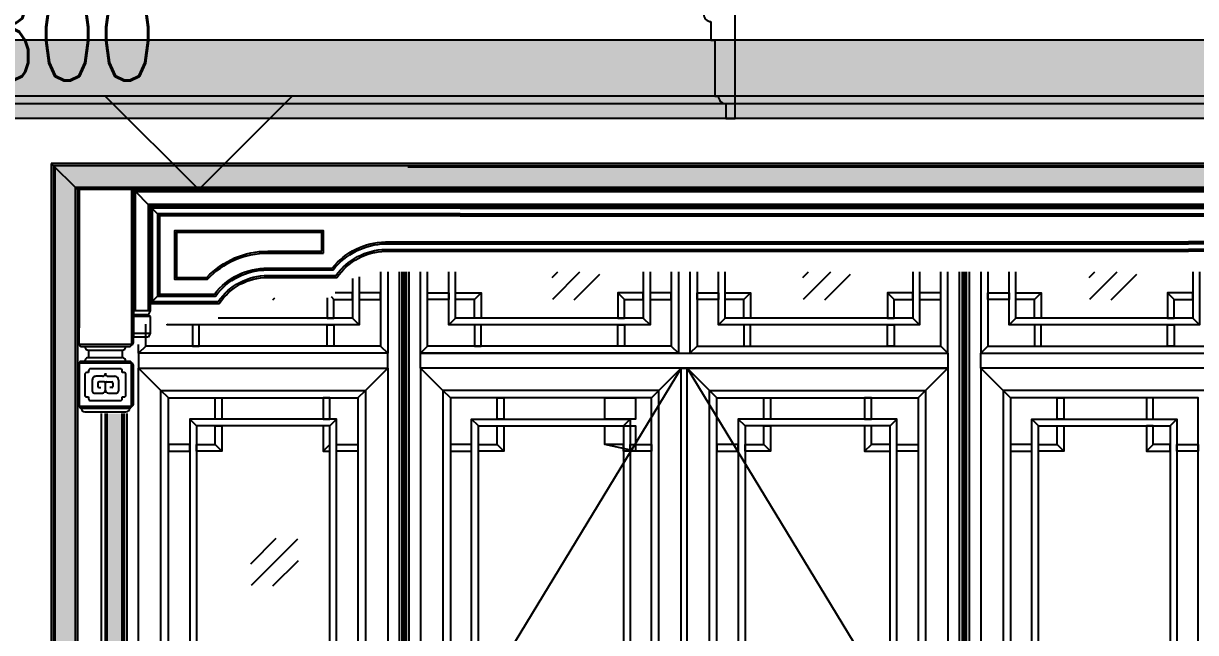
# Model space of a CAD drawing. Extents: x 296441 to 853063, y 459050 to 1117990.
# Drawn here: x 611154 to 614293, y 1084532 to 1086163 of the extents above; entities that cross this region are included whole.
import ezdxf
from ezdxf.xclip import XClip

# ---------------------------------------------------------------- set-up
doc = ezdxf.new("R2010")
doc.units = 0
doc.header["$LTSCALE"] = 1000
doc.header["$XCLIPFRAME"] = 0
for name, pattern in [('CENTER-1', [10, 6.25, -1.25, 1.25, -1.25]), ('CENTER2', [28.574999999999996, 19.05, -3.174999999999999, 3.174999999999999, -3.174999999999999]), ('DASH', [0.35, 0.25, -0.1]), ('G-ELEV-S$0$HIDDEN2', [4.762499999999999, 3.175, -1.5875]), ('G-ELEV-S$0$LPM310295$0$HIDDEN2', [4.762499999999999, 3.175, -1.5875])]:
    doc.linetypes.add(name, pattern=pattern)
for name, color, linetype in [('1.5铝板', 3, 'Continuous'), ('95', 95, 'Continuous'), ('A_ABOVE', 21, 'DASH'), ('G-ELEV-S$0$A-ELEV-HDDN', 161, 'G-ELEV-S$0$HIDDEN2'), ('G-ELEV-S$0$A-ELEV-HEVY', 2, 'Continuous'), ('G-ELEV-S$0$A-ELEV-MEDM', 4, 'Continuous'), ('G-ELEV-S$0$A-ELEV-MEDM-HEVY', 2, 'Continuous'), ('G-ELEV-S$0$A-ELEV-THIN', 144, 'Continuous'), ('G-ELEV-S$0$A-ELEV-THIN-GRAY', 252, 'Continuous'), ('G-ELEV-S$0$A-ELEV-XTHIN', 5, 'Continuous'), ('G-ELEV-S$0$B-ELEV-N-RF3$0$A-ELEV-XTHIN', 5, 'Continuous'), ('G-ELEV-S$0$LPM310295$0$A-ELEV-HDDN', 161, 'G-ELEV-S$0$LPM310295$0$HIDDEN2'), ('G-ELEV-S$0$LPM310295$0$A-ELEV-HEVY', 2, 'Continuous'), ('G-ELEV-S$0$LPM310295$0$A-ELEV-MEDM', 4, 'Continuous'), ('G-ELEV-S$0$LPM310295$0$A-ELEV-THIN', 145, 'Continuous'), ('G-ELEV-S$0$LPM7729$0$A-ELEV-XTHIN', 5, 'Continuous'), ('G-ELEV-S-TEXT$0$A-ANNO-LEVL', 3, 'Continuous'), ('G-ELEV-S-TEXT$0$A-ANNO-LEVL-TEXT', 255, 'Continuous'), ('G-XREF', 2, 'Continuous'), ('ZT0_默认图层-----PM、LM、DY、JD', 7, 'Continuous'), ('ZT1_通用--填充---PM、LM、DY、JD', 8, 'Continuous'), ('ZT3_面板--石材板-PM、LM、DY、JD', 45, 'Continuous'), ('主框线', 4, 'Continuous'), ('副框内口线', 6, 'Continuous'), ('花格栅', 6, 'Continuous'), ('铝合金花格条', 5, 'Continuous')]:
    doc.layers.add(name, color=color, linetype=linetype)
doc.styles.add('G-ELEV-S-TEXT$0$GOA_01_thin_0.75', font='romans.shx', dxfattribs={"width": 0.75, "bigfont": 'hzdx.shx'})

# ---------------------------------------------------------------- blocks, each defined once
blk = doc.blocks.new('单层玻璃')
at = {"layer": '95'}
for p, q in [((-1.216571543132886, -0.08520069334190339), (0.08520069322548807, 1.216571543191094)), ((-1.183139254106209, -1.183139254106209), (1.183139254106209, 1.183139254106209)), ((-0.08520069322548807, -1.216571543249302), (1.216571543132886, 0.08520069334190339))]:
    blk.add_line(p, q, dxfattribs=at)
blk = doc.blocks.new('20200326163330')
at = {"color": 8}
for p, q in [((1436.999996096594, -418.9997000708245, 2.318144565194302e-09), (1455.999986088253, -437.9996970007196, 2.318144565194302e-09)), ((1563.000013101147, -418.9996955534443, 2.318144565194302e-09), (1544.000018592342, -437.9996970007196, 2.318144565194302e-09)), ((2215.500008383882, -418.9996420498937), (2234.499999998719, -437.9996406026185)), ((2284.499991613207, -418.9996420498937), (2265.49999999837, -437.9996406026185)), ((2936.999975143, -418.9996955534443, 2.318144565194302e-09), (2955.999969651923, -437.9996970007196, 2.318144565194302e-09)), ((3063.000003900495, -418.9997000708245, 2.318144565194302e-09), (3044.000013908837, -437.9996970007196, 2.318144565194302e-09)), ((3691.9999850936, -418.999809791334), (3710.999981225585, -437.9998128614388)), ((1396.252182214637, -537.7474963671993, 2.318144565194302e-09), (1455.999988098512, -477.9996704552323, 2.318144565194302e-09)), ((1603.747806211817, -537.747519710334, 2.318144565194302e-09), (1544.000000328175, -477.9996937983669, 2.318144565194302e-09)), ((2182.252213025116, -537.7475131752435), (2242.000000429922, -477.9996880539693)), ((2317.74778697209, -537.7475131752435), (2257.999999567284, -477.9996880539693)), ((2896.252173550311, -537.7475101787131, 2.318144565194302e-09), (2955.999979434186, -477.9996842665132, 2.318144565194302e-09)), ((3103.747817782452, -537.7474963671993, 2.318144565194302e-09), (3044.000011898694, -477.9996704552323, 2.318144565194302e-09)), ((3651.252206466044, -537.7476191932801, 2.318144509683151e-09), (3710.999993870966, -477.9997940720059, 2.318144509683151e-09)), ((1376.200006737141, -557.7996714513283, 2.318144565194302e-09), (1396.25218182127, -537.7474967606831, 2.318144565194302e-09)), ((1623.799981295946, -557.799694401212, 2.318144565194302e-09), (1603.747806211817, -537.747519710334, 2.318144565194302e-09)), ((2162.200037940987, -557.7996848693583), (2182.252213025116, -537.7475131752435)), ((2337.799962056219, -557.7996848693583), (2317.74778697209, -537.7475131752435)), ((2876.199998466182, -557.7996848693583, 2.318144565194302e-09), (2896.252173550311, -537.7475101787131, 2.318144565194302e-09)), ((3123.799993259949, -557.7996714513283, 2.318144565194302e-09), (3103.74781817582, -537.7474967606831, 2.318144565194302e-09)), ((3631.200031775399, -557.7997912806459, 2.318144509683151e-09), (3651.252206859528, -537.7476195867639, 2.318144509683151e-09))]:
    blk.add_line(p, q, dxfattribs=at)
for p, q in [((2242.000004217494, -477.9996842662804), (1544.000002339017, -1627.499854874332, 2.318144565194302e-09)), ((2257.999999567284, -477.9996915780939), (2242.000000429922, -477.9996842662804)), ((2257.999995779595, -477.9996842662804), (2955.999977423344, -1627.499845342478, 2.318144565194302e-09))]:
    blk.add_line(p, q)
for points in [[(1487.000000000698, -2792.0000301213), (1512.999999999884, -2792.0000301213), (1512.999999999767, -8.00000309990719), (1487.000000000582, -8.00000309990719)], [(3012.999999996624, -2792.0000301213), (2986.999999997439, -2792.0000301213), (2986.999999997322, -8.00000309990719), (3012.999999996508, -8.00000309990719)], [(794.000002338551, -437.9998083533719), (794.000002338551, -477.9997833422385), (1455.99998608802, -477.9996674815193), (1455.99998608802, -437.9996924926527)], [(1544.000000328175, -437.9998083536047), (1544.000002339366, -477.9997833424713), (2955.99998608476, -477.9996674815193), (2955.99998608476, -437.9996924926527)], [(3710.999997658539, -437.9998083536047), (3710.999997658539, -477.9997833424713), (3044.000013908953, -477.9996674815193), (3044.000013908953, -437.9996924926527)], [(1455.999986088136, -2776.999946504366), (794.0000061270548, -2777.000066333683), (794.0000061261235, -477.9997902840842), (1455.999986087205, -477.9996704552323)], [(1544.000002338551, -2777.000015950762), (2242.00000042899, -2777.000006419141), (2242.000000429922, -477.9996842662804), (1544.000002339366, -477.9996937983669)], [(2955.999977423809, -2777.000006419141), (2257.999999568216, -2777.000006419141), (2257.999999567284, -477.9996842662804), (2955.999977422762, -477.9996842665132)], [(3044.000013909186, -2776.999946504366), (3710.999993870151, -2777.000066333916), (3710.999993870966, -477.999790284317), (3044.000013909885, -477.9996704552323)]]:
    blk.add_lwpolyline(points, close=True)
at = {"color": 2, "ltscale": 250}
for points in [[(1376.200024803751, -2301.947837814922), (873.7999862883007, -2301.947957644006), (873.7999682216905, -557.799791280413), (1376.200006737141, -557.7996714513283)], [(1623.799963622936, -2301.947907261318), (2162.200020267861, -2301.947897729464), (2162.200037940987, -557.7996848693583), (1623.799981295946, -557.799694401212)], [(2876.200016139424, -2301.947897729464), (2337.799979729461, -2301.947897729464), (2337.799962056219, -557.7996848693583), (2876.199998466182, -557.7996848693583)], [(3123.799975193455, -2301.947837814922), (3631.200013708905, -2301.947957644239), (3631.200031775399, -557.7997912806459), (3123.799993259949, -557.7996714513283)]]:
    blk.add_lwpolyline(points, close=True, dxfattribs=at)
at = {"layer": '1.5铝板', "ltscale": 250}
for points in [[(1456.000007999712, -437.9996970007196), (794.0000187713886, -437.999812861206), (793.9999968596967, -39.00011519272812), (1455.99998608802, -38.99999933200888)], [(1437.000006956398, -418.9997000708245), (813.0000177280745, -418.9998097911011), (812.9999979032436, -58.00011212262325), (1436.999987131567, -58.00000240234658)], [(2234.500021910178, -437.9996406026185), (1544.000018592342, -437.9996970007196), (1543.99999668065, -38.99999933200888), (2234.499999998487, -38.99994293414056)], [(2215.500020866864, -418.9996420498937), (1563.000017548795, -418.9996955534443), (1562.999997723964, -57.99999788496643), (2215.500001042034, -57.99994438118301)], [(2265.499978086795, -437.9996406026185), (2955.999969651923, -437.9996970007196), (2955.999991563614, -38.99999933200888), (2265.499999998487, -38.99994293414056)], [(2284.499979130342, -418.9996420498937), (2936.999970695353, -418.9996955534443), (2936.999990520184, -57.99999788496643), (2284.499998955172, -57.99994438118301)], [(3043.999991997262, -437.9996970007196), (3710.999981225585, -437.9998128614388), (3711.000003137277, -39.00011519296095), (3044.000013908953, -38.99999933200888)], [(3062.999993040808, -418.9997000708245), (3691.999982269015, -418.999809791334), (3692.000002093962, -58.00011212285608), (3063.000012865639, -58.00000240234658)]]:
    blk.add_lwpolyline(points, close=True, dxfattribs=at)
at = {"layer": 'A_ABOVE', "color": 3, "linetype": 'CENTER2', "ltscale": 10, "const_width": 16}
for points in [[(1499.999999998719, -7.999999105930328), (1500.000000000116, -2792.0000301213)], [(2999.99999999837, -7.999999105930328), (2999.99999999709, -2792.0000301213)]]:
    blk.add_lwpolyline(points, dxfattribs=at)
at = {"layer": 'ZT0_默认图层-----PM、LM、DY、JD', "ltscale": 1000}
blk.add_lwpolyline([(3749.999999999069, -2800), (-9.313225746154785e-10, -2800), (-9.313225746154785e-10, 0), (3749.999999999069, 0)], close=True, dxfattribs=at)
at = {"layer": '主框线'}
for points in [[(1486.999999999884, -2792.0000301213), (762.9999999980209, -2791.999999999767), (762.9999999989523, -7.999972978373989), (1487.000000000582, -8.00000309990719)], [(2986.999999996624, -2792.0000301213), (1512.999999998952, -2792), (1512.999999999767, -7.99997297860682), (2986.999999997322, -8.00000309990719)], [(3012.999999997439, -2792.0000301213), (3741.999999999069, -2792), (3741.999999998137, -7.99997297860682), (3012.999999996508, -8.00000309990719)]]:
    blk.add_lwpolyline(points, close=True, dxfattribs=at)
at = {"layer": '副框内口线', "linetype": 'CENTER-1', "ltscale": 40}
for points in [[(1495.000011093798, -2800.000030273572), (754.9999999980209, -2799.999999999767), (754.9999999989523, 2.328306436538696e-10), (1495.000011094613, -3.252178430557251e-06)], [(2995.000011090538, -2800.000030273572), (1504.999999998952, -2800), (1504.999999999767, 0), (2995.000011091353, -3.252178430557251e-06)], [(3004.999988903408, -2800.000030273572), (3749.999999999069, -2800), (3749.999999998137, 0), (3004.999988902477, -3.252178430557251e-06)]]:
    blk.add_lwpolyline(points, close=True, dxfattribs=at)
at = {"layer": '花格栅', "color": 6, "ltscale": 250}
for points in [[(1396.25219988788, -2322.00001289905), (853.7478112041717, -2322.000132728135), (853.7477931375615, -537.7476161962841), (1396.25218182127, -537.7474963671993)], [(1603.747788538807, -2322.000082345447), (2182.25219535199, -2322.000072813593), (2182.252213025116, -537.7475097852293), (1603.747806211817, -537.7475193170831)], [(2896.252191223553, -2322.000072813593), (2317.747804645333, -2322.000072813593), (2317.74778697209, -537.7475097852293), (2896.252173550311, -537.7475097852293)], [(3103.747800109326, -2322.00001289905), (3651.252188793034, -2322.000132728368), (3651.252206859528, -537.7476161965169), (3103.74781817582, -537.7474963671993)]]:
    blk.add_lwpolyline(points, close=True, dxfattribs=at)
at = {"layer": '铝合金花格条'}
for points in [[(870.0000047677895, -115.0000520378817), (870.0001245972235, -362.0827045622282), (1380.00011382543, -362.0826737803873), (1379.999993996113, -115.0000212560408)], [(1620.000004588743, -115.0000078300945), (1620.00012441806, -362.0826603546739), (2158.500127735897, -362.0826282820199), (2158.500007906579, -114.9999757576734)], [(2341.499992090627, -115.000113182934), (2341.500111920061, -362.0827657072805), (2880.000103484956, -362.0827616469469), (2879.999983655638, -115.0001091226004)], [(3120.000006001093, -115.0001586813014), (3120.000125830527, -362.0828112056479), (3635.000115058734, -362.082805854734), (3634.9999952293, -115.0001533303875)], [(888.0000047677895, -133.0000520378817), (888.0001245972235, -344.0827045622282), (1362.00011382543, -344.0826737803873), (1361.999993996113, -133.0000212560408)], [(1638.000004588743, -133.0000078300945), (1638.00012441806, -344.0826603546739), (2140.500127735897, -344.0826282820199), (2140.500007906579, -132.9999757576734)], [(2359.499992090627, -133.000113182934), (2359.500111920061, -344.0827657072805), (2862.000103484956, -344.0827616469469), (2861.999983655638, -133.0001091226004)], [(3138.000006001093, -133.0001586813014), (3138.000125830527, -344.0828112056479), (3617.000115058734, -344.082805854734), (3616.9999952293, -133.0001533303875)], [(1437.00011382543, -294.0826737813186), (1437.00011382543, -276.0826737813186), (1380.00011382543, -276.0826737813186), (1380.00011382543, -294.0826737813186)], [(1563.00012441806, -294.0826603556052), (1563.00012441806, -276.0826603556052), (1620.00012441806, -276.0826603556052), (1620.00012441806, -294.0826603556052)], [(2215.500127735897, -294.0826282829512), (2215.500127735897, -276.0826282829512), (2158.500127735897, -276.0826282829512), (2158.500127735897, -294.0826282829512)], [(2284.500111920061, -294.0827657082118), (2284.500111920061, -276.0827657082118), (2341.500111920061, -276.0827657082118), (2341.500111920061, -294.0827657082118)], [(2937.000103484956, -294.0827616478782), (2937.000103484956, -276.0827616478782), (2880.000103484956, -276.0827616478782), (2880.000103484956, -294.0827616478782)], [(3063.000125830527, -294.0828112065792), (3063.000125830527, -276.0828112065792), (3120.000125830527, -276.0828112065792), (3120.000125830527, -294.0828112065792)], [(938.0001245944295, -419.0827045664191), (956.0001245944295, -419.0827045673504), (956.0001245972235, -362.0827045673504), (938.0001245972235, -362.0827045664191)], [(1312.000113828224, -419.0826737845782), (1294.000113828224, -419.0826737855095), (1294.00011382543, -362.0826737855095), (1312.00011382543, -362.0826737845782)], [(1688.000124415266, -419.0826603588648), (1706.000124415266, -419.0826603597961), (1706.00012441806, -362.0826603597961), (1688.00012441806, -362.0826603588648)], [(2090.500127738691, -419.0826282862108), (2072.500127738691, -419.0826282871421), (2072.500127735897, -362.0826282871421), (2090.500127735897, -362.0826282862108)], [(2409.500111917267, -419.0827657114714), (2427.500111917267, -419.0827657124028), (2427.500111920061, -362.0827657124028), (2409.500111920061, -362.0827657114714)], [(2812.00010348775, -419.0827616511378), (2794.00010348775, -419.0827616520692), (2794.000103484956, -362.0827616520692), (2812.000103484956, -362.0827616511378)], [(3188.000125827733, -419.0828112098388), (3206.000125827733, -419.0828112107702), (3206.000125830527, -362.0828112107702), (3188.000125830527, -362.0828112098388)], [(3567.000115061528, -419.082805858925), (3549.000115061528, -419.0828058598563), (3549.000115058734, -362.0828058598563), (3567.000115058734, -362.082805858925)], [(993.7999682249501, -557.799791280413), (1011.79996822495, -557.799791280413), (1011.79996822495, -614.799791280413), (993.7999682249501, -614.799791280413)], [(1251.200006733416, -557.7996714513283), (1233.200006733416, -557.7996714513283), (1233.200006733416, -614.7996714513283), (1251.200006733416, -614.7996714513283)], [(1748.799981299671, -557.799694401212), (1766.799981299671, -557.799694401212), (1766.799981299671, -614.799694401212), (1748.799981299671, -614.799694401212)], [(2037.200037937728, -557.7996848693583), (2019.200037937728, -557.7996848693583), (2019.200037937728, -614.7996848693583), (2037.200037937728, -614.7996848693583)], [(2462.799962059478, -557.7996848693583), (2380.799956185743, -557.7996848693583), (2380.799956185743, -614.7996848693583), (2462.799962059478, -614.7996848693583)], [(2751.199998462456, -557.7996848693583), (2733.199998462456, -557.7996848693583), (2733.199998462456, -614.7996848693583), (2751.199998462456, -614.7996848693583)], [(3198.799993268331, -557.7996714513283), (3216.799993268331, -557.7996714513283), (3216.799993268331, -614.7996714513283), (3198.799993268331, -614.7996714513283)], [(3506.200031772139, -557.7997912806459), (3488.200031772139, -557.7997912806459), (3488.200031772139, -614.7997912806459), (3506.200031772139, -614.7997912806459)], [(930.7999862915603, -2244.947957644006), (1319.200024799095, -2244.947837814922), (1319.200006732484, -614.7996714513283), (930.7999682249501, -614.799791280413)], [(2105.200020264601, -2244.947897729464), (1680.799963627593, -2244.947907261318), (1680.799981300603, -614.799694401212), (2105.200037937728, -614.7996848693583)], [(2394.799979732721, -2244.947897729464), (2819.200016134768, -2244.947897729464), (2819.199998461525, -614.7996848693583), (2394.799962059478, -614.7996848693583)], [(3574.200013705646, -2244.947957644239), (3180.799975198111, -2244.947837814922), (3180.799993264605, -614.7996714513283), (3574.200031772139, -614.7997912806459)], [(948.7999862915603, -2226.947957644006), (1301.200024799095, -2226.947837814922), (1301.200006732484, -632.7996714513283), (948.7999682249501, -632.799791280413)], [(2087.200020264601, -2226.947897729464), (1698.799963627593, -2226.947907261318), (1698.799981300603, -632.799694401212), (2087.200037937728, -632.7996848693583)], [(2412.799979732721, -2226.947897729464), (2801.200016134768, -2226.947897729464), (2801.199998461525, -632.7996848693583), (2412.799962059478, -632.7996848693583)], [(3556.200013705646, -2226.947957644239), (3198.799975198111, -2226.947837814922), (3198.799993264605, -632.7996714513283), (3556.200031772139, -632.7997912806459)], [(873.7999682216905, -682.7997912776191), (873.7999682207592, -700.7997912776191), (930.7999682207592, -700.799791280413), (930.7999682216905, -682.799791280413)], [(1376.200006736675, -682.7996714485344), (1376.200006737607, -700.7996714485344), (1319.200006737607, -700.7996714513283), (1319.200006736675, -682.7996714513283)], [(1623.799981296412, -682.7996943984181), (1623.79998129548, -700.7996943984181), (1680.79998129548, -700.799694401212), (1680.799981296412, -682.799694401212)], [(2162.200037940987, -682.7996848665643), (2162.200037941919, -700.7996848665643), (2105.200037941919, -700.7996848693583), (2105.200037940987, -682.7996848693583)], [(2337.799962056219, -682.7996848665643), (2337.799962055287, -700.7996848665643), (2394.799962055287, -700.7996848693583), (2394.799962056219, -682.7996848693583)], [(2876.199998465716, -682.7996848665643), (2876.199998466647, -700.7996848665643), (2819.199998466647, -700.7996848693583), (2819.199998465716, -682.7996848693583)], [(3123.799993260414, -682.7996714485344), (3123.799993259483, -700.7996714485344), (3180.799993259483, -700.7996714513283), (3180.799993260414, -682.7996714513283)], [(3631.200031775399, -682.7997912778519), (3631.20003177633, -700.7997912778519), (3574.20003177633, -700.7997912806459), (3574.200031775399, -682.7997912806459)]]:
    blk.add_lwpolyline(points, close=True, dxfattribs=at)
for points, elevation in [([(956.0001245974563, -276.0827045631595), (938.0001245972235, -294.0827045631595), (888.0001245972235, -294.0827045631595), (888.0001245972235, -276.0827045631595), (956.0001245972235, -276.0827045631595), (956.0001245972235, -344.0827045631595), (938.0001245972235, -344.0827045631595), (938.0001245972235, -294.0827045631595)], 3.050630934253729e-05), ([(1294.000113825197, -276.0826737813186), (1312.00011382543, -294.0826737813186), (1362.00011382543, -294.0826737813186), (1362.00011382543, -276.0826737813186), (1294.00011382543, -276.0826737813186), (1294.00011382543, -344.0826737813186), (1312.00011382543, -344.0826737813186), (1312.00011382543, -294.0826737813186)], 3.050862748710248e-05), ([(1706.000124418293, -276.0826603556052), (1688.00012441806, -294.0826603556052), (1638.00012441806, -294.0826603556052), (1638.00012441806, -276.0826603556052), (1706.00012441806, -276.0826603556052), (1706.00012441806, -344.0826603556052), (1688.00012441806, -344.0826603556052), (1688.00012441806, -294.0826603556052)], 3.050862748710248e-05), ([(2072.500127735664, -276.0826282829512), (2090.500127735897, -294.0826282829512), (2140.500127735897, -294.0826282829512), (2140.500127735897, -276.0826282829512), (2072.500127735897, -276.0826282829512), (2072.500127735897, -344.0826282829512), (2090.500127735897, -344.0826282829512), (2090.500127735897, -294.0826282829512)], 3.050630934253729e-05), ([(2427.500111920293, -276.0827657082118), (2409.500111920061, -294.0827657082118), (2359.500111920061, -294.0827657082118), (2359.500111920061, -276.0827657082118), (2427.500111920061, -276.0827657082118), (2427.500111920061, -344.0827657082118), (2409.500111920061, -344.0827657082118), (2409.500111920061, -294.0827657082118)], 3.050630934253729e-05), ([(2794.000103484723, -276.0827616478782), (2812.000103484956, -294.0827616478782), (2862.000103484956, -294.0827616478782), (2862.000103484956, -276.0827616478782), (2794.000103484956, -276.0827616478782), (2794.000103484956, -344.0827616478782), (2812.000103484956, -344.0827616478782), (2812.000103484956, -294.0827616478782)], 3.050862748710248e-05), ([(3206.00012583076, -276.0828112065792), (3188.000125830527, -294.0828112065792), (3138.000125830527, -294.0828112065792), (3138.000125830527, -276.0828112065792), (3206.000125830527, -276.0828112065792), (3206.000125830527, -344.0828112065792), (3188.000125830527, -344.0828112065792), (3188.000125830527, -294.0828112065792)], 3.050862748710248e-05), ([(888.0001245972235, -344.0827045622282), (870.0001245972235, -362.0827045622282)], 3.050630934253729e-05), ([(1362.00011382543, -344.0826737803873), (1380.00011382543, -362.0826737803873)], 3.050862748710248e-05), ([(1638.00012441806, -344.0826603546739), (1620.00012441806, -362.0826603546739)], 3.050862748710248e-05), ([(2140.500127735897, -344.0826282820199), (2158.500127735897, -362.0826282820199)], 3.050630934253729e-05), ([(2359.500111920061, -344.0827657072805), (2341.500111920061, -362.0827657072805)], 3.050630934253729e-05), ([(2862.000103484956, -344.0827616469469), (2880.000103484956, -362.0827616469469)], 3.050862748710248e-05), ([(3138.000125830527, -344.0828112056479), (3120.000125830527, -362.0828112056479)], 3.050862748710248e-05), ([(3617.000115058734, -344.082805854734), (3635.000115058734, -362.082805854734)], 3.050630934253729e-05), ([(948.7999682249501, -632.799791280413), (930.7999682249501, -614.799791280413)], 3.088693069580595e-05), ([(1301.200006732484, -632.7996714513283), (1319.200006732484, -614.7996714513283)], 3.050862748710248e-05), ([(1698.799981300603, -632.799694401212), (1680.799981300603, -614.799694401212)], 3.050862748710248e-05), ([(2087.200037937728, -632.7996848693583), (2105.200037937728, -614.7996848693583)], 3.088461255129626e-05), ([(2412.799962059478, -632.7996848693583), (2394.799962059478, -614.7996848693583)], 3.088461255129626e-05), ([(2801.199998461525, -632.7996848693583), (2819.199998461525, -614.7996848693583)], 3.050862748710248e-05), ([(3198.799993264605, -632.7996714513283), (3180.799993264605, -614.7996714513283)], 3.050862748710248e-05), ([(3556.200031772139, -632.7997912806459), (3574.200031772139, -614.7997912806459)], 3.088693069580595e-05), ([(1011.79996822495, -700.7997912808787), (993.7999682249501, -682.799791280413), (993.7999682249501, -632.799791280413), (1011.79996822495, -632.799791280413), (1011.79996822495, -700.799791280413), (948.7999682249501, -700.799791280413), (948.7999682249501, -682.799791280413), (993.7999682249501, -682.799791280413)], 3.088693069580595e-05), ([(1233.200006733416, -700.7996714515612), (1251.200006733416, -682.7996714513283), (1251.200006733416, -632.7996714513283), (1233.200006733416, -632.7996714513283), (1233.200006733416, -700.7996714513283), (1301.200006733416, -700.7996714513283), (1301.200006733416, -682.7996714513283), (1251.200006733416, -682.7996714513283)], 3.050862748710248e-05), ([(1766.799981299671, -700.799694401212), (1748.799981299671, -682.799694401212), (1748.799981299671, -632.799694401212), (1766.799981299671, -632.799694401212), (1766.799981299671, -700.799694401212), (1698.799981299671, -700.799694401212), (1698.799981299671, -682.799694401212), (1748.799981299671, -682.799694401212)], 3.050862748710248e-05), ([(2019.200037937728, -700.7996848695911), (2037.200037937728, -682.7996848693583), (2037.200037937728, -632.7996848693583), (2019.200037937728, -632.7996848693583), (2019.200037937728, -700.7996848693583), (2087.200037937728, -700.7996848693583), (2087.200037937728, -682.7996848693583), (2037.200037937728, -682.7996848693583)], 3.088461255129626e-05), ([(2380.799956185743, -700.7996848695911), (2462.799962059478, -682.7996848693583), (2462.799962059478, -632.7996848693583), (2380.799956185743, -632.7996848693583), (2380.799956185743, -700.7996848693583), (2412.799962059478, -700.7996848693583), (2412.799962059478, -682.7996848693583), (2462.799962059478, -682.7996848693583)], 3.088461255129626e-05), ([(2733.199998462456, -700.7996848695911), (2751.199998462456, -682.7996848693583), (2751.199998462456, -632.7996848693583), (2733.199998462456, -632.7996848693583), (2733.199998462456, -700.7996848693583), (2801.199998462456, -700.7996848693583), (2801.199998462456, -682.7996848693583), (2751.199998462456, -682.7996848693583)], 3.050862748710248e-05), ([(3216.799993268331, -700.7996714515612), (3198.799993268331, -682.7996714513283), (3198.799993268331, -632.7996714513283), (3216.799993268331, -632.7996714513283), (3216.799993268331, -700.7996714513283), (3198.799993263674, -700.7996714513283), (3198.799993263674, -682.7996714513283), (3198.799993268331, -682.7996714513283)], 3.050630934253729e-05), ([(3488.200031772139, -700.7997912811115), (3506.200031772139, -682.7997912806459), (3506.200031772139, -632.7997912806459), (3488.200031772139, -632.7997912806459), (3488.200031772139, -700.7997912806459), (3556.200031772139, -700.7997912806459), (3556.200031772139, -682.7997912806459), (3506.200031772139, -682.7997912806459)], 3.088693069580595e-05)]:
    blk.add_lwpolyline(points, dxfattribs=dict(at, elevation=elevation))
at = {"xscale": -52.5, "yscale": 52.5, "zscale": 52.5}
for p in [(1101.822425145074, -230.9758062353358, -3.783032087034677e-07), (1868.572434945498, -230.9758062353358, -3.80621353268662e-07), (2540.072410699329, -230.9758062353358, -3.80621353268662e-07), (3346.822426378145, -230.9758062353358, -3.80621353268662e-07), (3346.822426378261, -997.4986479114741, -3.80621353268662e-07)]:
    blk.add_blockref('单层玻璃', p, dxfattribs=at)
blk = doc.blocks.new('G-ELEV-S$0$11400-S-1F')
at = {"layer": 'ZT1_通用--填充---PM、LM、DY、JD', "ltscale": 1000}
h = blk.add_hatch(dxfattribs=at)
h.set_pattern_fill('混凝土', color=256, scale=10)
h.set_pattern_definition([(49.99999999999999, (611373.4799882314, 1024000.238499542), (71.72601826007535, -6.275213498259511), [7.5, -82.5]), (355, (611373.4799882314, 1024000.238499542), (-13.8751333613, 75.21921337000119), [6, -66]), (100.4514, (611379.4571562314, 1023999.715565542), (57.85093817140216, 68.94395420609536), [6.374019000000001, -70.1142112]), (46.18420000000002, (611373.4799882314, 1024020.238499542), (106.7241048625644, -16.55190143290181), [11.25, -123.75]), (96.6356, (611382.3736627315, 1024018.859168842), (93.46627055487033, 97.41178709004417), [9.561028799999999, -105.1713]), (351.1842, (611373.4799882314, 1024020.238499542), (93.46619451336272, 97.41186009253246), [9, -99]), (21, (611383.4799882314, 1024015.238499542), (59.69070521184616, -40.26188906653388), [7.5, -82.5]), (326.0000000000001, (611383.4799882314, 1024015.238499542), (24.33153319215817, 72.5150045046853), [6, -66]), (71.4514, (611388.4542115314, 1024011.883338942), (84.02226285814899, 32.25304967099524), [6.374019000000001, -70.1142112]), (37.50000000000001, (611373.4799882314, 1024000.238499542), (1.215985531729067, 33.28938538313115), [0, -65.19999999999999, 0, -67, 0, -66.25]), (7.499999999999999, (611373.4799882314, 1024000.238499542), (26.30695374421486, 39.44117118823603), [0, -38.2, 0, -63.7, 0, -25.25]), (327.5, (611351.1799882314, 1024000.238499542), (53.3822436172409, -2.255487173437976), [0, -25, 0, -78, 0, -103.5]), (317.5, (611341.1799882314, 1024000.238499542), (58.31861693423862, 10.01049823323177), [0, -32.5, 0, -51.8, 0, -73.5])])
edge = h.paths.add_edge_path()
edge.add_line((6304.999999548192, -6.999354809522629e-06), (6304.999999548309, 2849.999999094754))
edge.add_line((6304.999999548309, 2849.999999094754), (2454.999999548309, 2850.000000992324))
edge.add_line((2454.999999548309, 2850.000000992324), (2454.999999548309, -6.999820470809937e-06))
edge.add_line((2454.999999548309, -6.999820470809937e-06), (2504.999999547377, 0))
edge.add_line((2504.999999547377, 0), (2504.999999548658, 2799.999999126536))
edge.add_line((2504.999999548658, 2799.999999126419), (6254.999999417691, 2799.999999127002))
edge.add_line((6254.999999417691, 2799.999999126885), (6254.999999548658, -1.746229827404022e-09))
edge.add_line((6254.999999548658, -1.629814505577087e-09), (6304.999999548192, 3.492459654808044e-10))
at = {"layer": 'G-ELEV-S$0$LPM310295$0$A-ELEV-HDDN'}
blk.add_lwpolyline([(6314.999999548192, -50.00000699935481), (6314.999999548309, 2860.00000099279), (2444.999999548309, 2860.000000992324), (2444.999999548309, -50.00000699982047)], dxfattribs=at)
at = {"layer": 'G-ELEV-S$0$LPM310295$0$A-ELEV-HEVY'}
blk.add_lwpolyline([(6254.999999548658, 4.656612873077393e-10), (6254.999999548309, 2800.00000099279), (2504.999999548309, 2800.000000992324), (2504.999999547377, 0)], dxfattribs=at)
at = {"layer": 'G-ELEV-S$0$LPM310295$0$A-ELEV-MEDM'}
blk.add_lwpolyline([(6304.999999548192, -6.999354809522629e-06), (6304.999999548309, 2850.00000099279), (2454.999999548309, 2850.000000992324), (2454.999999548309, -6.999820470809937e-06)], dxfattribs=at)
at = {"layer": 'G-ELEV-S$0$LPM310295$0$A-ELEV-THIN'}
for points in [[(6299.999999548192, -6.999354809522629e-06), (6299.999999548309, 2845.00000099279), (2459.999999548309, 2845.000000992324), (2459.999999548309, -6.999820470809937e-06)], [(6259.999999548192, -6.999354809522629e-06), (6259.999999548309, 2805.00000099279), (2499.999999548309, 2805.000000992324), (2499.999999548309, -6.999820470809937e-06)]]:
    blk.add_lwpolyline(points, dxfattribs=at)
at = {"ltscale": 10}
blk.add_blockref('20200326163330', (2504.999999548309, 2799.999999126885), dxfattribs=at)
blk = doc.blocks.new('G-ELEV-S$0$垂花柱1-E')
at = {"layer": 'G-ELEV-S$0$A-ELEV-MEDM'}
for p, q in [((-29.99999999406282, -690.0051878701779), (-29.99999999406282, -710.0051878701779)), ((59.9999999984866, -690.0051878701779), (59.9999999984866, -710.0051878701779)), ((79.9999999984866, -720.0051878701779), (-49.99999999778811, -720.0051878701779)), ((-59.99999999778811, -730.0051878699451), (-59.99999999778811, -835.0051878697122)), ((90.00000000221189, -835.0051878704107), (89.9999999984866, -730.0051878699451)), ((-49.99999999778811, -845.0051878697122), (80.00000000593718, -845.0051878704107))]:
    blk.add_line(p, q, dxfattribs=at)
for points in [[(-59.99999999965075, -580.0051878701779), (-59.99999999965075, -670.004720046767)], [(90.00000000034925, -670.004720046767), (90.00000000034925, -580.0051878701779)], [(-49.99906434782315, -680.0051878701779), (80.06746361660771, -680.0051878701779)]]:
    blk.add_lwpolyline(points, dxfattribs=at)
for centre, radius, start, end in [((-54.99953217187431, -670.004720046185), 5.000467824051157, 180.0000000066701, 270), ((-49.99906434782315, -675.0051878701779), 5.000467824051157, 180.0000000066701, 270), ((-29.99999999406282, -680.0051878701779), 10, 180, 270), ((59.9999999984866, -680.0051878701779), 10, 270, 0), ((79.99906435224693, -675.0051878701779), 5.000467824051157, 270, 359.9999999933299), ((84.99953217629809, -670.004720046185), 5.000467824051157, 270, 359.9999999933299), ((-49.99999999778811, -725.0051878701779), 5, 90, 180), ((-29.99999999406282, -720.0051878701779), 10, 90, 180), ((59.9999999984866, -720.0051878701779), 10, 0, 90), ((79.9999999984866, -725.0051878701779), 5, 0, 90), ((-54.99999999778811, -730.0051878699451), 5, 90, 180), ((84.9999999984866, -730.0051878699451), 5, 0, 90), ((-54.99999999778811, -835.0051878697122), 5, 180, 270), ((-49.99999999778811, -840.0051878697122), 5, 180, 270), ((80.00000000593718, -840.0051878704107), 5, 270, 0), ((85.00000000221189, -835.0051878704107), 5, 270, 0)]:
    blk.add_arc(centre, radius, start, end, dxfattribs=at)
at = {"layer": 'G-ELEV-S$0$A-ELEV-THIN', "ltscale": 0.1}
for p, q in [((-29.99999999406282, -690.0051878701779), (59.9999999984866, -690.0051878701779)), ((-29.99999999406282, -710.0051878701779), (59.9999999984866, -710.0051878701779)), ((-39.99999999778811, -855.0051878699451), (69.99999998731073, -855.0051878699451))]:
    blk.add_line(p, q, dxfattribs=at)
for centre, radius, start, end in [((-39.99999999778811, -845.0051878699451), 10, 180, 270), ((69.99999998731073, -845.0051878699451), 9.999999999999998, 270, 0)]:
    blk.add_arc(centre, radius, start, end, dxfattribs=at)
at = {"layer": 'G-ELEV-S$0$A-ELEV-THIN-GRAY', "color": 8}
for p, q in [((-54.99999999569263, -675.00518784835), (-54.99999999592546, -580.0051878701779)), ((84.99953218339942, -580.0051878701779), (84.99953217629809, -675.0051878701779)), ((84.99953217629809, -675.0051878701779), (-54.99953217187431, -675.005187870207)), ((84.9999999984866, -725.0051878699451), (-54.99999999778811, -725.0051878699451)), ((-54.99999999778811, -725.0051878701779), (-54.99999999778811, -840.0051878697122)), ((-29.99999999778811, -750.0051878704107), (-34.99999999778811, -750.0051878701779)), ((-29.99999999778811, -745.0051878704107), (-29.99999999778811, -750.0051878704107)), ((54.9999999984866, -740.0051878701779), (-24.99999999778811, -740.0051878701779)), ((59.9999999984866, -750.0051878704107), (59.9999999984866, -745.0051878699451)), ((64.9999999984866, -750.0051878701779), (59.9999999984866, -750.0051878704107)), ((85.00000000593718, -840.0051878704107), (84.9999999984866, -725.0051878699451)), ((-39.99999999778811, -755.0051878704107), (-39.99999999778811, -810.0051878699451)), ((-20.00000000523869, -770.0051878706436), (-20.0000000015134, -800.0051878699451)), ((6.999999998486601, -760.0051878699451), (-10.00000000523869, -760.0051878701779)), ((-4.999999997788109, -778.0051878697122), (-4.999999997788109, -784.3324136833544)), ((-4.999999997788109, -784.3324136833544), (-4.999999997788109, -787.0051878697122)), ((11.9999999984866, -775.0051878690138), (-1.999999997788109, -775.0051878706436)), ((15.00000000034925, -797.0052683969552), (15.00000000221189, -778.0051878687809)), ((14.99999999674037, -797.0054170035583), (14.99999999476131, -778.8940767580061)), ((18.00000000221189, -775.0051878690138), (31.9999999984866, -775.0051878704107)), ((22.9999999984866, -760.0051878701779), (40.00000000221189, -760.0051878704107)), ((34.9999999984866, -778.0051878694794), (35.00000000221189, -787.0051878687809)), ((35.00000000221189, -784.3324136833544), (35.00000000221189, -786.1162989807199)), ((50.00000000221189, -770.0051878708764), (49.9999999984866, -800.0051878701779)), ((70.00000000221189, -810.0051878701779), (69.9999999984866, -755.0051878701779)), ((-34.99999999778811, -815.0051878699451), (-29.99999999778811, -815.0051878701779)), ((-29.99999999778811, -815.0051878701779), (-29.99999999778811, -820.0051878699451)), ((-15.0000000015134, -805.0051878697122), (7, -805.0051878694794)), ((-1.999999997788109, -790.0051878697122), (3.158244660473429, -790.0051878697122)), ((23, -805.0051878697413), (44.9999530329369, -805.0051878697122)), ((32.00000000221189, -790.0051878694794), (26.84175534395035, -790.0051878697122)), ((60.00000000221189, -820.0051878701779), (60.00000000221189, -815.0051878704107)), ((60.00000000221189, -815.0051878704107), (65.00000000221189, -815.0051878704107)), ((-54.99999999778811, -840.0051878697122), (85.00000000221189, -840.0051878704107)), ((-24.99999999778811, -825.0051878699451), (55.00000000221189, -825.0051878704107))]:
    blk.add_line(p, q, dxfattribs=at)
for centre, radius, start, end in [((-34.99999999778811, -755.0051878701779), 5, 90, 180), ((-24.99999999778811, -745.0051878701779), 5, 90, 180), ((6.999999998486601, -752.0051878699451), 8, 270, 0), ((22.9999999984866, -752.0051878701779), 8, 180, 270), ((54.9999999984866, -745.0051878701779), 5, 0, 90), ((64.9999999984866, -755.0051878701779), 5, 0, 90), ((-10.00000000523869, -770.0051878701779), 10, 90, 180), ((-1.999999997788109, -778.0051878706436), 3, 90, 179.9999999733196), ((11.9999999984866, -778.0051878690138), 3, 0, 90), ((18.00000000221189, -778.0051878690138), 3, 90, 180), ((31.9999999984866, -778.0051878704107), 3, 0, 90), ((40.00000000221189, -770.0051878704107), 10, 0, 90), ((-34.99999999778811, -810.0051878699451), 5, 180, 270), ((-15.0000000015134, -800.0051878697122), 5, 180, 270), ((-1.999999997788109, -787.0051878697122), 3, 180, 270), ((7, -797.0051878694794), 8, 270, 0), ((23, -797.0051878697122), 8, 180, 270), ((32.00000000221189, -787.0051878694794), 3, 270, 0), ((44.9999999984866, -800.0051878699451), 5, 270, 0), ((65.00000000221189, -810.0051878704107), 5, 270, 0), ((-24.99999999778811, -820.0051878699451), 5, 180, 270), ((55.00000000221189, -820.0051878704107), 5, 270, 0)]:
    blk.add_arc(centre, radius, start, end, dxfattribs=at)
blk = doc.blocks.new('G-ELEV-S$0$A$C00CE6EFF')
at = {"layer": 'G-ELEV-S$0$A-ELEV-MEDM'}
blk.add_line((-52.46859341641539, 127.1463591389038), (-52.46859341641539, 127.1463591389038), dxfattribs=at)
for points in [[(462.50682386279, 317.1968676337128), (-367.49317613721, 317.1968676337128), (-367.49317613721, 57.19686763377103), (-182.4931487923732, 57.19686763377103, -0.2539523711029784), (-52.50118911608297, 127.1464839425607), (132.5068238627991, 127.1958012883988, -0.2381656450891192), (262.50682386279, 197.196867633771), (462.50682386279, 197.196867633771)], [(462.50682386279, 292.1968676337128), (-342.49317613721, 292.1968676337128), (-342.49317613721, 82.19686763377103), (-195.3657154636676, 82.19686763377103, -0.2334220368306932), (-52.4598449669611, 152.1464958518482), (120.0420969231582, 152.1924794705556, -0.2199939070512904), (262.1893892626922, 222.196867633771), (462.50682386279, 222.196867633771)]]:
    blk.add_lwpolyline(points, format="xyb", dxfattribs=at)
at = {"layer": 'G-ELEV-S$0$A-ELEV-THIN-GRAY', "ltscale": 0.1}
for p, q in [((-342.49317613721, 292.1968676337128), (-367.49317613721, 317.1968676336837)), ((-342.49317613721, 82.19686763377103), (-367.49317613721, 57.19686763377103))]:
    blk.add_line(p, q, dxfattribs=at)
for points in [[(462.50682386279, 312.1968676337128), (-362.49317613721, 312.1968676337128), (-362.49317613721, 62.19686763377103), (-185.1680572284495, 62.19686763377103, -0.2494113117914531), (-52.49262619930414, 132.1464864028094), (129.9231318329566, 132.195112734611, -0.2341696692829884), (262.441494740171, 202.196867633771), (462.50682386279, 202.196867633771)], [(462.50682386279, 297.1968676337128), (-347.49317613721, 297.1968676337128), (-347.49317613721, 77.19686763377103), (-192.8860511583589, 77.19686763377103, -0.2371285382823917), (-52.46783262483586, 147.146493544933), (122.4489950621355, 147.1931208966271, -0.2232944144141404), (262.2511108037306, 217.196867633771), (462.50682386279, 217.196867633771)], [(96.92282335046002, 192.1475562774722), (96.92282335046002, 252.1968676337128), (-302.49317613721, 252.1968676337128), (-302.49317613721, 122.196867633771), (-213.8319071222559, 122.196867633771, -0.2089475687201582), (-52.40018321237585, 192.1465131769801), (96.92282335046002, 192.1863180169894)]]:
    blk.add_lwpolyline(points, format="xyb", dxfattribs=at)
blk.add_lwpolyline([(91.92282335046002, 197.184985351123), (91.92282335046002, 247.1968676337128), (-297.49317613721, 247.1968676337128), (-297.49317613721, 127.196867633771), (-215.9930759834988, 127.196867633771, -0.206401105825557), (-52.39319280514974, 197.1465152180463)], format="xyb", close=True, dxfattribs=at)
blk = doc.blocks.new('20191017094759')
at = {"layer": 'ZT3_面板--石材板-PM、LM、DY、JD'}
blk.add_lwpolyline([(20, -30), (20, -80), (30, -80), (30, -230), (40, -230, 0.414213562373095), (60, -250), (60, -290), (85, -290), (85, 0), (0, 0), (0, -10, 0.414213562373095)], format="xyb", close=True, dxfattribs=at)
blk = doc.blocks.new('G-ELEV-S')
at = {"layer": 'ZT1_通用--填充---PM、LM、DY、JD', "ltscale": 1000}
h = blk.add_hatch(dxfattribs=at)
h.set_pattern_fill('混凝土', color=256, scale=30)
h.set_pattern_definition([(49.99999999999999, (608828.4799877916, 1026990.238505726), (215.178054780226, -18.82564049477853), [22.5, -247.5]), (355, (608828.4799877916, 1026990.238505726), (-41.6254000839, 225.6576401100035), [18, -198]), (100.4514, (608846.4114917916, 1026988.669703726), (173.5528145142065, 206.8318626182861), [19.122057, -210.3426336]), (46.18420000000002, (608828.4799877916, 1027050.238505726), (320.1723145876933, -49.65570429870542), [33.74999999999999, -371.2499999999999]), (96.6356, (608855.1610112917, 1027046.100513626), (280.398811664611, 292.2353612701325), [28.6830864, -315.5139]), (351.1842, (608828.4799877916, 1027050.238505726), (280.3985835400882, 292.2355802775974), [27, -297]), (21, (608858.4799877916, 1027035.238505726), (179.0721156355385, -120.7856671996016), [22.5, -247.5]), (326.0000000000001, (608858.4799877916, 1027035.238505726), (72.99459957647451, 217.5450135140559), [18, -198]), (71.4514, (608873.4026576916, 1027025.173023926), (252.066788574447, 96.75914901298572), [19.122057, -210.3426336]), (37.50000000000001, (608828.4799877916, 1026990.238505726), (3.647956595187201, 99.86815614939344), [0, -195.6, 0, -201, 0, -198.75]), (7.499999999999999, (608828.4799877916, 1026990.238505726), (78.92086123264458, 118.3235135647081), [0, -114.6, 0, -191.1, 0, -75.75]), (327.5, (608761.5799877916, 1026990.238505726), (160.1467308517227, -6.766461520313927), [0, -75, 0, -234, 0, -310.5]), (317.5, (608731.5799877916, 1026990.238505726), (174.9558508027159, 30.03149469969532), [0, -97.5, 0, -155.4, 0, -220.5])])
h.paths.add_polyline_path([(11269.99999975809, 2989.999999188585), (4340.000000005122, 2989.999999188585), (4340.000000005122, 3199.999999546912), (11269.99999975809, 3199.999999546912)])
h = blk.add_hatch(dxfattribs=at)
h.set_pattern_fill('混凝土', color=256, scale=10)
h.set_pattern_definition([(49.99999999999999, (-24660.09012630203, 145196.8974838706), (71.72601826007535, -6.275213498259511), [7.5, -82.5]), (355, (-24660.09012630203, 145196.8974838706), (-13.8751333613, 75.21921337000119), [6, -66]), (100.4514, (-24654.11295830203, 145196.3745498706), (57.85093817140216, 68.94395420609536), [6.374019000000001, -70.1142112]), (46.18420000000002, (-24660.09012630203, 145216.8974838706), (106.7241048625644, -16.55190143290181), [11.25, -123.75]), (96.6356, (-24651.19645180203, 145215.5181531706), (93.46627055487033, 97.41178709004417), [9.561028799999999, -105.1713]), (351.1842, (-24660.09012630203, 145216.8974838706), (93.46619451336272, 97.41186009253246), [9, -99]), (21, (-24650.09012630203, 145211.8974838706), (59.69070521184616, -40.26188906653388), [7.5, -82.5]), (326.0000000000001, (-24650.09012630203, 145211.8974838706), (24.33153319215817, 72.5150045046853), [6, -66]), (71.4514, (-24645.11590300203, 145208.5423232706), (84.02226285814899, 32.25304967099524), [6.374019000000001, -70.1142112]), (37.50000000000001, (-24660.09012630203, 145196.8974838706), (1.215985531729067, 33.28938538313115), [0, -65.19999999999999, 0, -67, 0, -66.25]), (7.499999999999999, (-24660.09012630203, 145196.8974838706), (26.30695374421486, 39.44117118823603), [0, -38.2, 0, -63.7, 0, -25.25]), (327.5, (-24682.39012630203, 145196.8974838706), (53.3822436172409, -2.255487173437976), [0, -25, 0, -78, 0, -103.5]), (317.5, (-24692.39012630203, 145196.8974838706), (58.31861693423862, 10.01049823323177), [0, -32.5, 0, -51.8, 0, -73.5])])
h.paths.add_polyline_path([(4798.322966476902, 450.0000000016298), (4730.000000003027, 450.0000000016298), (4730.00000000291, 2869.999998625601), (8870.000000435743, 2869.999998625601), (8870.000000435743, 450.0000000016298), (8800.000000435743, 450.000000001397), (8800.000000435743, 2799.999998625601), (4800.00000000291, 2799.999998625601)])
at = {"layer": 'G-ELEV-S$0$A-ELEV-HDDN', "elevation": -5.748014742936991}
blk.add_lwpolyline([(4740.00000000291, 450.0000000016298), (4740.00000000291, 2859.999998625601), (8860.000000435743, 2859.999998625601), (8860.000000435743, 450.0000000016298)], dxfattribs=at)
at = {"layer": 'G-ELEV-S$0$A-ELEV-HEVY'}
for p, q in [((4470.000000005355, 3200.000000004424), (11649.99999942165, 3200.000000004424)), ((4340.000000005122, 2989.999999188585), (11269.99999975809, 2989.999999188585))]:
    blk.add_line(p, q, dxfattribs=at)
at = {"layer": 'G-ELEV-S$0$A-ELEV-HEVY', "elevation": -5.748014742936991}
for points in [[(4730.00000000291, 2869.999998625601), (8870.000000435743, 2869.999998625601)], [(8870.000000435743, 2869.999998625601), (8870.000000435743, 450.0000000016298)], [(4800.00000000291, 450.0000000016298), (4800.00000000291, 2799.999998625601), (8800.000000435743, 2799.999998625601), (8800.000000435743, 450.0000000016298)]]:
    blk.add_lwpolyline(points, dxfattribs=at)
at = {"layer": 'G-ELEV-S$0$A-ELEV-MEDM'}
for p, q in [((8650.000000435743, 2799.999998625601, -5.748014742936991), (8650.000000435743, 2404.999998625601, -5.748014742936991)), ((8800.000000435743, 2799.999998625601, -5.748014742936991), (8800.000000435743, 2404.999998625601, -5.748014742936991)), ((7775.000000435743, 2754.999998626066, -5.748014742936991), (5825.00000000291, 2754.999998625601, -5.748014742936991)), ((8605.000000435743, 2754.999998626066, -5.748014742936991), (6083.573984467541, 2754.999998625601, -5.748014742936991)), ((8605.000000435743, 2754.999998625601, -5.748014742936991), (8605.000000435743, 2474.999998625601, -5.748014742936991)), ((7775.000000435743, 2729.999998626066, -5.748014742936991), (5825.00000000291, 2729.999998625601, -5.748014742936991)), ((7775.000000435743, 2659.999998626066, -5.748014742936991), (5825.00000000291, 2659.999998625601, -5.748014742936991)), ((7775.000000435743, 2634.999998626066, -5.748014742936991), (5825.00000000291, 2634.999998625601, -5.748014742936991)), ((8605.000000435743, 2474.999998625601, -5.748014742936991), (8650.000000435743, 2474.999998625601, -5.748014742936991)), ((8605.000000435743, 2474.999998625601, -5.748014742936991), (8610.000000435743, 2464.999998625601, -5.748014742936991)), ((8610.000000435743, 2464.999998625601, -5.748014742936991), (8605.000000435743, 2459.999998625601, -5.748014742936991)), ((8605.000000435743, 2459.999998625601, -5.748014742936991), (8650.000000435743, 2459.999998625601, -5.748014742936991)), ((8605.000000435743, 2459.999998625601, -5.748014742936991), (8605.000000435743, 2414.999998625601, -5.748014742936991)), ((8610.000000435743, 2464.999998625601, -5.748014742936991), (8650.000000435743, 2464.999998625601, -5.748014742936991)), ((8605.000000435743, 2414.999998625601, -5.748014742936991), (8650.000000435743, 2414.999998625601, -5.748014742936991)), ((8605.000000435743, 2414.999998625601, -5.748014742936991), (8610.000000435743, 2404.999998625601, -5.748014742936991)), ((8610.000000435743, 2404.999998625601, -5.748014742936991), (8650.000000435743, 2404.999998625601, -5.748014742936991))]:
    blk.add_line(p, q, dxfattribs=at)
at = {"layer": 'G-ELEV-S$0$A-ELEV-MEDM', "elevation": -5.748014742936991}
for points in [[(7775.000000435743, 2799.999998626532), (4950.00000000291, 2799.999998625601)], [(8650.000000435743, 2799.999998626532), (5771.376625349862, 2799.999998625601)], [(8650.000000435743, 2429.995256867493), (8650.000000435743, 2799.999998625601)], [(4995.00000000291, 2754.999998625601), (7775.000000435743, 2754.999998626532)], [(5816.376625350094, 2754.999998625601), (8605.000000435743, 2754.999998626532)]]:
    blk.add_lwpolyline(points, dxfattribs=at)
at = {"layer": 'G-ELEV-S$0$A-ELEV-THIN-GRAY', "ltscale": 0.1}
for p, q in [((8650.000000435743, 2799.999998625601, -5.748014742936991), (8605.000000435743, 2754.999998625601, -5.748014742936991)), ((8645.000000435743, 2794.999998625601, -5.748014742936991), (8645.000000435743, 2474.999998625601, -5.748014742936991)), ((7775.000000435743, 2749.999998626066, -5.748014742936991), (5825.00000000291, 2749.999998625601, -5.748014742936991)), ((7775.000000435743, 2734.999998626066, -5.748014742936991), (5825.00000000291, 2734.999998625601, -5.748014742936991)), ((8610.000000435743, 2759.999998625601, -5.748014742936991), (8610.000000435743, 2474.999998625601, -5.748014742936991)), ((7775.000000435743, 2654.999998626066, -5.748014742936991), (5825.00000000291, 2654.999998625601, -5.748014742936991)), ((7775.000000435743, 2639.999998626066, -5.748014742936991), (5825.00000000291, 2639.999998625601, -5.748014742936991))]:
    blk.add_line(p, q, dxfattribs=at)
at = {"layer": 'G-ELEV-S$0$A-ELEV-THIN-GRAY', "color": 8}
for p, q in [((8655.0004682258, 2799.999998625601, -5.748014742936991), (8655.000468252809, 2429.995256867958, -5.748014742936991)), ((8795.000000399421, 2799.999998625601, -5.748014742936991), (8795.000000426662, 2429.995256867493, -5.748014742936991))]:
    blk.add_line(p, q, dxfattribs=at)
at = {"layer": 'G-ELEV-S$0$A-ELEV-THIN-GRAY', "ltscale": 0.1, "elevation": -5.748014742936991}
for points in [[(7775.000000435743, 2794.999998626532), (4955.00000000291, 2794.999998625601)], [(8645.000000435743, 2794.999998626532), (5776.376625349862, 2794.999998625601)], [(4990.00000000291, 2759.999998625601), (7775.000000435743, 2759.999998626532)], [(5811.376625350094, 2759.999998625601), (8610.000000435743, 2759.999998626532)]]:
    blk.add_lwpolyline(points, dxfattribs=at)
at = {"layer": 'G-ELEV-S$0$A-ELEV-XTHIN', "elevation": -5.748014742936991}
blk.add_lwpolyline([(4794.00000000291, 450.0000000016298), (4794.00000000291, 2805.999998625601), (8806.000000435743, 2805.999998625601), (8806.000000435743, 450.0000000016298)], dxfattribs=at)
at = {"layer": 'G-ELEV-S$0$B-ELEV-N-RF3$0$A-ELEV-XTHIN'}
for p, q in [((4340.000000005122, 3049.999999188585), (11259.99999975809, 3049.999999188585)), ((4340.000000005122, 3029.999999188585), (11259.99999975809, 3029.999999188818))]:
    blk.add_line(p, q, dxfattribs=at)
at = {"layer": 'G-ELEV-S$0$LPM7729$0$A-ELEV-XTHIN'}
blk.add_line((8800.000000435743, 2799.999998625601, -5.748014742936991), (8870.000000435743, 2869.999998625601, -5.748014742936991), dxfattribs=at)
at = {"layer": 'G-ELEV-S$0$LPM7729$0$A-ELEV-XTHIN', "elevation": -5.748014742936991}
for points in [[(4736.00000000291, 2863.999998625601), (8864.000000435743, 2863.999998625601)], [(8864.000000435743, 2863.999998625601), (8864.000000435743, 450.0000000016298)]]:
    blk.add_lwpolyline(points, dxfattribs=at)
at = {"ltscale": 20, "xscale": -1}
blk.add_blockref('20191017094759', (7123.286770474049, 3280.045587211382, -1.126250062100098e-07), dxfattribs=at)
blk.add_blockref('G-ELEV-S$0$A$C00CE6EFF', (5362.49317614024, 2437.80313099199, -5.748014742936991))
at = {"xscale": -1}
for name, p in [('G-ELEV-S$0$A$C00CE6EFF', (8237.506824298413, 2437.80313099199, -5.748014742936991)), ('G-ELEV-S$0$垂花柱1-E', (8740.000000436208, 3060.005632607499, -5.748014742936991))]:
    blk.add_blockref(name, p, dxfattribs=at)
at = {"layer": 'G-ELEV-S$0$A-ELEV-MEDM-HEVY'}
ref = blk.add_blockref('G-ELEV-S$0$11400-S-1F', (2419.999999772874, -5.012843757867813e-07, -5.748014742936991), dxfattribs=at)
XClip(ref).set_block_clipping_path([(2395.0036922333093, -1.816079020500183e-08), (2395.003692233324, 449.99999951571226), (2380.000000229935, 449.99999951571226), (2380.000000229935, 2200.0001777114812), (2530.000000228072, 2200.000177711365), (2530.000000229935, 2385.0006455347175), (2555.000000229935, 2385.0006455347175), (2555.000000229964, 2439.9997315994697), (2740.0000275748025, 2439.9997315994697), (2796.1140719532705, 2491.480422945926), (2870.024582950762, 2509.9492231046315), (3055.000000229935, 2509.9986652540974), (3111.6640756684355, 2560.4799653575756), (3185.0000002285306, 2579.9997315994697), (5575.0000007529015, 2579.999731599586), (5648.33592531443, 2560.479965357692), (5705.000000752945, 2509.998665254214), (5889.975418032103, 2509.949223104748), (5963.885929029595, 2491.4804229460424), (6019.999973408063, 2439.999731599586), (6205.0000007529015, 2439.999731599586), (6205.0000007529015, 2384.9997315993533), (6230.000000834756, 2384.9997315993533), (6230.000000834756, 2200.0001777114812), (6380.000000662876, 2200.0001777114812), (6380.000000662876, 449.99999951571226), (6364.99630794298, 449.99999998509884), (6364.99630794402, -9.080395102500916e-09)])
blk = doc.blocks.new('G-ELEV-S-TEXT')
at = {"layer": 'G-ELEV-S-TEXT$0$A-ANNO-LEVL'}
blk.add_line((-8290.058276747819, 2799.999999127351), (-8640.058276745724, 2799.999999127351), dxfattribs=at)
blk.add_lwpolyline([(-8725.139271803666, 3049.999999127351), (-8475.139271803666, 2799.999999127351), (-8225.139271803666, 3049.999999127351), (-9334.941207728349, 3049.999999127351)], dxfattribs=at)
at = {"layer": 'G-ELEV-S-TEXT$0$A-ANNO-LEVL-TEXT', "linetype": 'Continuous', "style": 'G-ELEV-S-TEXT$0$GOA_01_thin_0.75', "width": 0.75}
blk.add_text('2.800', height=250, dxfattribs=at).set_placement((-9309.392804780044, 3091.948111031204))

msp = doc.modelspace()

# ---------------------------------------------------------------- block references
at = {"layer": 'G-XREF'}
ref = msp.add_blockref('G-ELEV-S-TEXT', (620098.4799874993, 1082918.0776577, 5.41760581702037), dxfattribs=at)
XClip(ref).set_block_clipping_path([(-12189.826109722359, -400.0000000002037), (765.0036919921004, 12300)])
at = {"layer": 'G-XREF', "xscale": -1}
msp.add_blockref('G-ELEV-S', (620098.4799875491, 1082918.077657697, 5.41760581702037), dxfattribs=at)

doc.saveas('drawing.dxf')
